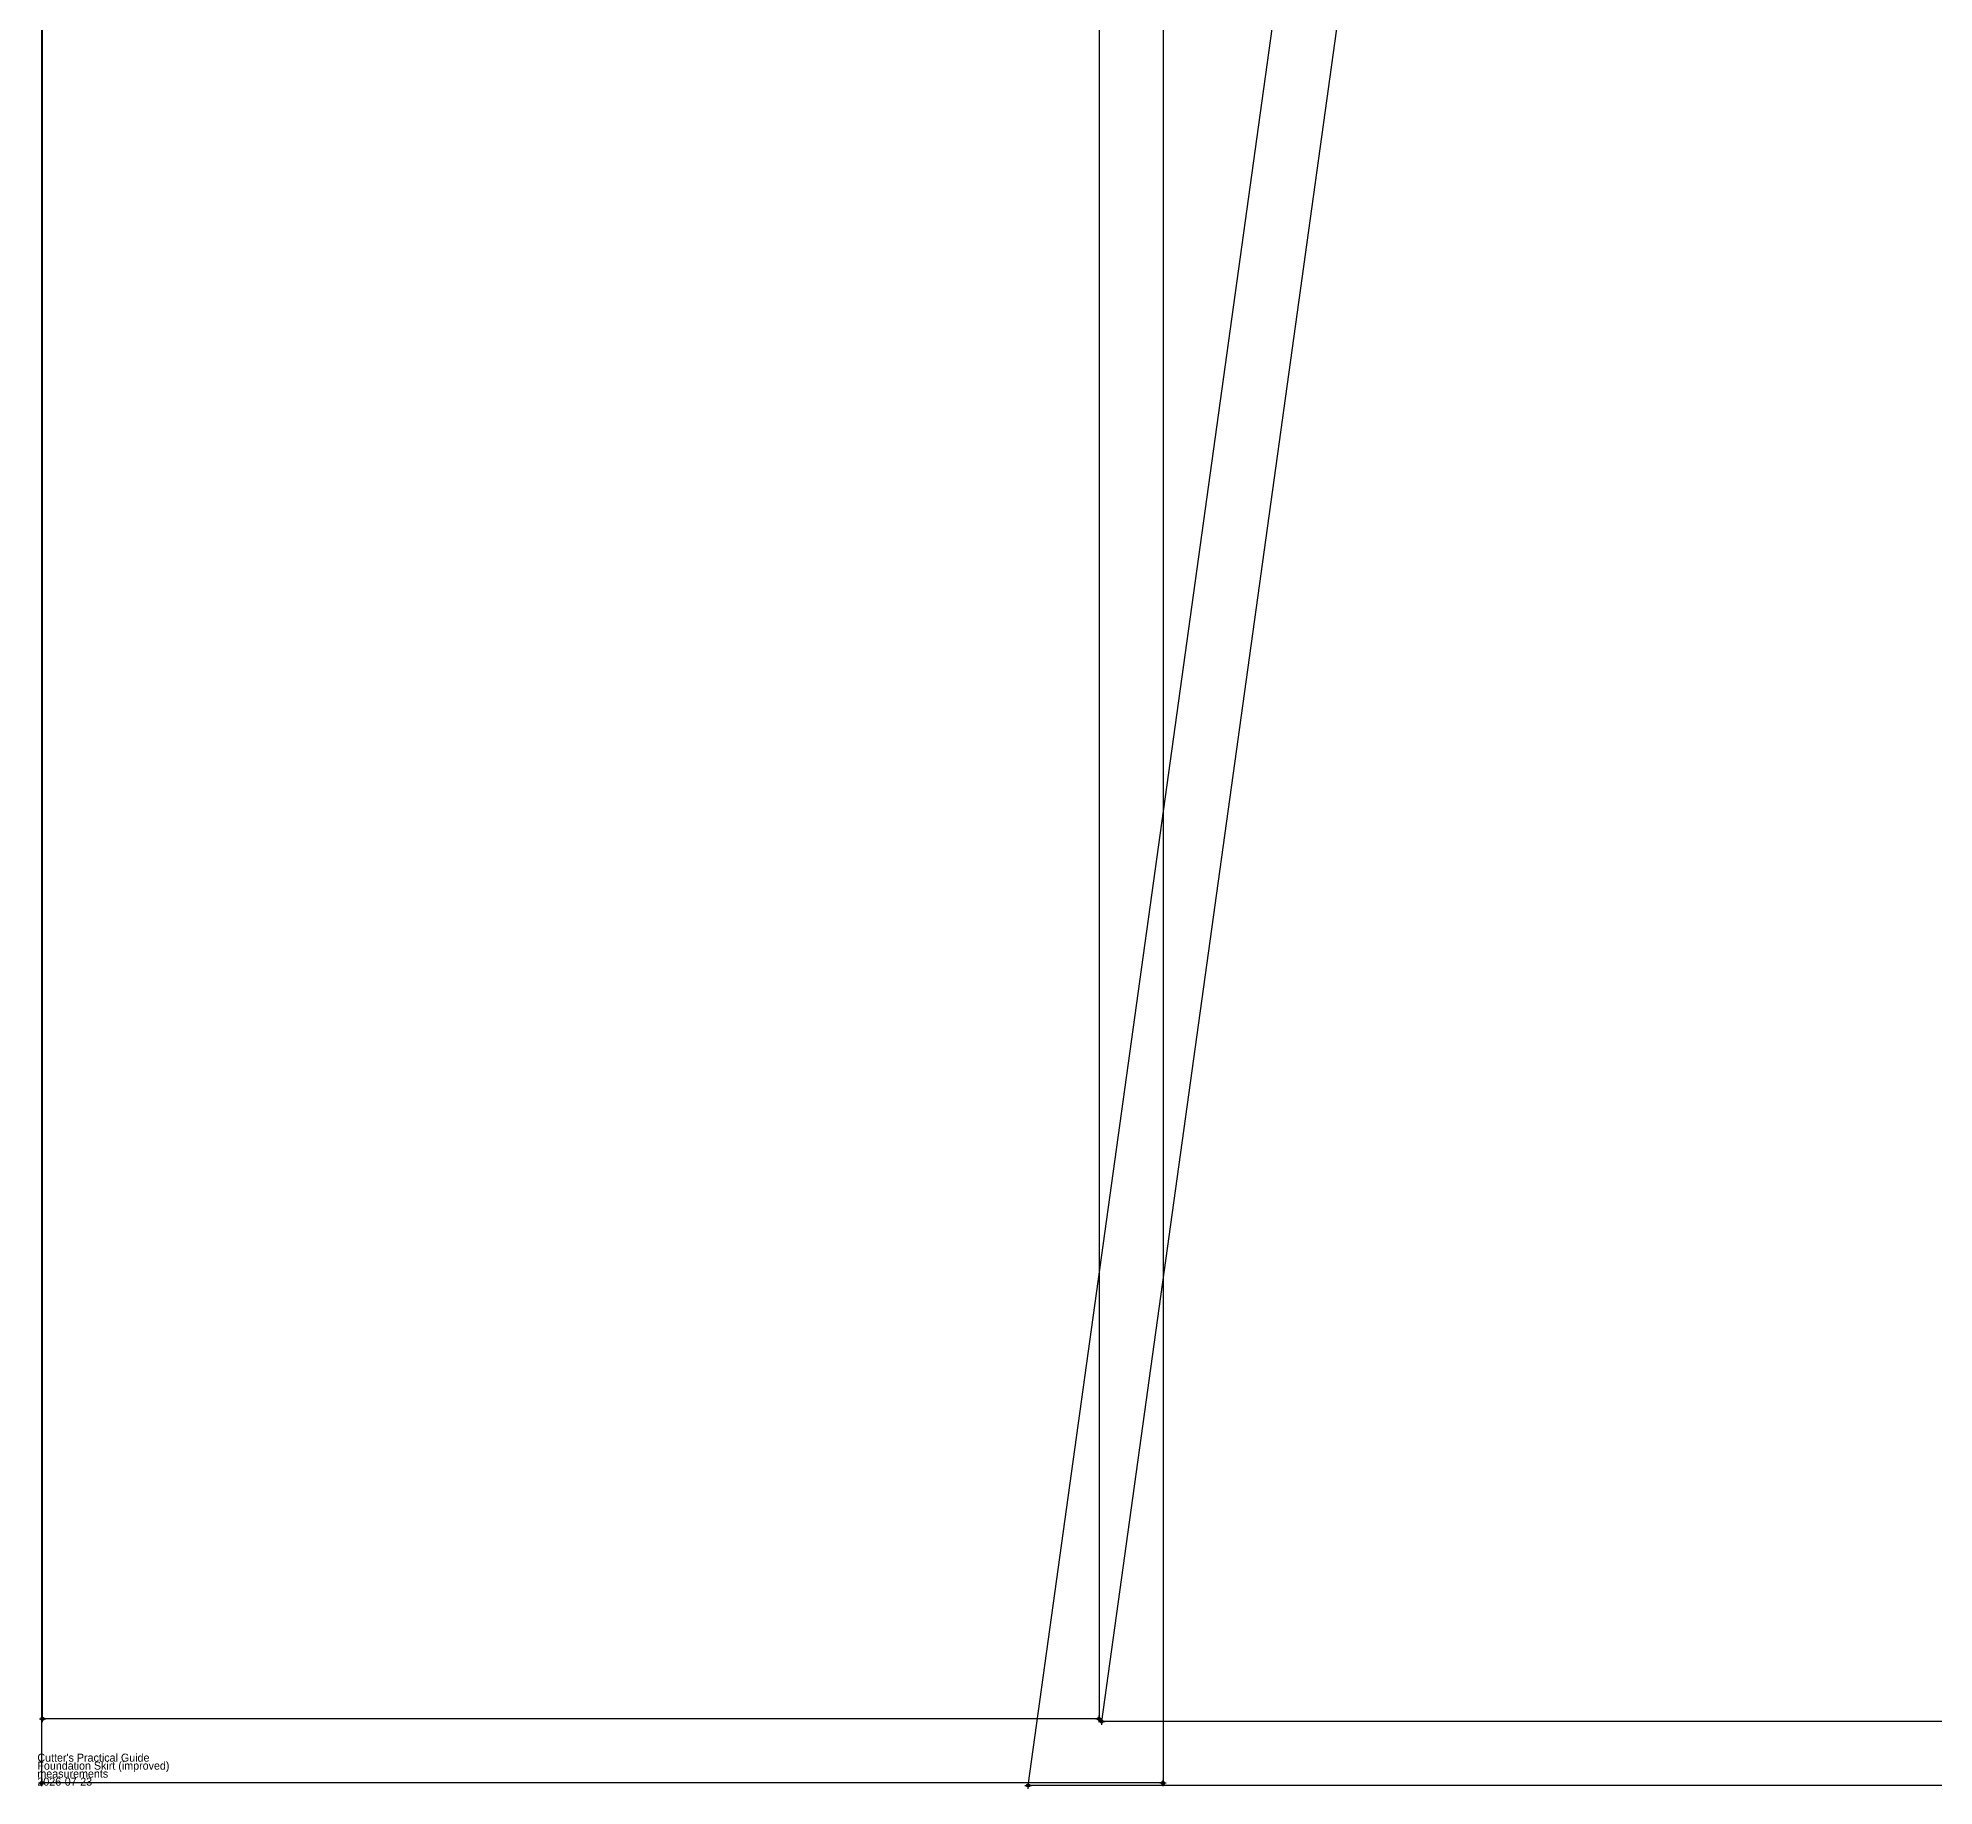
# Model space of a CAD drawing. Extents: x 0 to 1185, y -1 to 1092.
# Drawn here: x 0 to 592, y 0 to 546 of the extents above; entities that cross this region are included whole.
import ezdxf

# ---------------------------------------------------------------- set-up
doc = ezdxf.new("R2010")
doc.units = 0
doc.header["$PDMODE"] = 34
for name, color, linetype in [('1', 250, 'CONTINUOUS'), ('14', 250, 'CONTINUOUS'), ('15', 250, 'CONTINUOUS'), ('2', 250, 'CONTINUOUS'), ('3', 250, 'CONTINUOUS'), ('7', 250, 'CONTINUOUS'), ('84', 250, 'CONTINUOUS'), ('87', 250, 'CONTINUOUS')]:
    doc.layers.add(name, color=color, linetype=linetype)
doc.styles.add('YU GOTHIC UI', font='YU GOTHIC UI')
doc.styles.add('YU GOTHIC UI_BOLD', font='YU GOTHIC UI')

# ---------------------------------------------------------------- blocks, each defined once
blk = doc.blocks.new('FRONT_AND_SIDE')
at = {"layer": '1'}
blk.add_lwpolyline([(456.7, 1060.04), (556.65, 1060.04), (599.41, 925.89), (642.16, 1060.04), (739.31, 1060.04), (782.07, 925.89), (824.83, 1060.04), (925.36, 1060.04), (926.36, 1050.56), (927.74, 1063.65), (952.18, 1059.11), (958.29, 1057.7), (966.67, 1055.23), (980.1, 1050.02), (991.84, 1045.27), (997.37, 1043.47), (1001.16, 1042.46), (1005.33, 1041.58), (1009.93, 1040.86), (1015.09, 1040.28), (1021.22, 1040.06), (1183.72, 0.04), (309.48, 0.04), (456.7, 1060.04)], close=True, dxfattribs=at)
at = {"layer": '14'}
blk.add_lwpolyline([(1180.36, 20.04), (332.45, 20.04), (474.11, 1040.04), (474.11, 1040.04), (542.03, 1040.04), (599.41, 860.04)], dxfattribs=at)
at = {"layer": '2'}
for p in [(332.45, 20.04), (309.48, 0.04)]:
    blk.add_point(p, dxfattribs=at)
at = {"layer": '84'}
blk.add_lwpolyline([(456.7, 1060.04), (556.65, 1060.04), (599.41, 925.89), (642.16, 1060.04), (739.31, 1060.04), (782.07, 925.89), (824.83, 1060.04), (925.36, 1060.04), (926.36, 1050.56), (927.74, 1063.65), (952.18, 1059.11), (958.29, 1057.7), (966.67, 1055.23), (980.1, 1050.02), (991.84, 1045.27), (997.37, 1043.47), (1001.16, 1042.46), (1005.33, 1041.58), (1009.93, 1040.86), (1015.09, 1040.28), (1021.22, 1040.06), (1183.72, 0.04), (309.48, 0.04), (456.7, 1060.04)], close=True, dxfattribs=at)
at = {"layer": '87'}
blk.add_lwpolyline([(1180.36, 20.04), (332.45, 20.04), (474.11, 1040.04), (474.11, 1040.04), (542.03, 1040.04), (599.41, 860.04)], dxfattribs=at)
at = {"layer": '1', "flags": 2}
blk.add_attdef('Dependency', (309.48, 0.04), '', height=3, dxfattribs=at)
blk.add_attdef('Dependency', (309.48, 0.04), '', height=3, dxfattribs=at)
blk.add_attdef('Dependency', (309.48, 0.04), '', height=3, dxfattribs=at)
blk = doc.blocks.new('BACK')
at = {"layer": '1'}
blk.add_lwpolyline([(1.38, 1090.87), (11.32, 1090.77), (32.09, 1090.55), (54.31, 1089.96), (77.66, 1089.1), (101.81, 1087.99), (126.45, 1086.63), (151.28, 1085.03), (175.99, 1083.21), (200.24, 1081.18), (223.75, 1078.96), (246.19, 1076.54), (267.27, 1073.94), (286.71, 1071.17), (304.23, 1068.21), (319.6, 1065.06), (329.56, 1062.51), (335.58, 1060.68), (351.61, 1055.03), (351.61, 0.87), (1.38, 0.87), (1.38, 1090.87)], close=True, dxfattribs=at)
at = {"layer": '14'}
blk.add_lwpolyline([(1.61, 1070.87), (11.15, 1070.85), (31.68, 1070.55), (53.68, 1069.97), (76.83, 1069.12), (100.79, 1068.01), (125.26, 1066.66), (149.91, 1065.08), (174.42, 1063.27), (198.47, 1061.26), (221.73, 1059.06), (243.89, 1056.67), (264.63, 1054.12), (283.63, 1051.41), (300.56, 1048.55), (315.1, 1045.57), (324.16, 1043.25), (329.34, 1041.67), (331.61, 1040.87), (331.61, 20.87), (1.61, 20.87), (1.61, 1070.87)], close=True, dxfattribs=at)
at = {"layer": '2'}
for p in [(1.38, 1090.87), (1.38, 1090.87), (1.61, 1070.87), (1.61, 1070.87), (351.61, 1055.03), (331.61, 1040.87), (1.61, 20.87), (331.61, 20.87), (1.38, 0.87), (351.61, 0.87)]:
    blk.add_point(p, dxfattribs=at)
at = {"layer": '3'}
for p in [(11.32, 1090.77), (32.09, 1090.55), (54.31, 1089.96), (77.66, 1089.1), (101.81, 1087.99), (126.45, 1086.63), (151.28, 1085.03), (175.99, 1083.21), (200.24, 1081.18), (223.75, 1078.96), (246.19, 1076.54), (267.27, 1073.94), (11.15, 1070.85), (31.68, 1070.55), (53.68, 1069.97), (76.83, 1069.12), (100.79, 1068.01), (125.26, 1066.66), (286.71, 1071.17), (304.23, 1068.21), (149.91, 1065.08), (174.42, 1063.27), (198.47, 1061.26), (319.6, 1065.06), (329.56, 1062.51), (335.58, 1060.68), (221.73, 1059.06), (243.89, 1056.67), (264.63, 1054.12), (283.63, 1051.41), (300.56, 1048.55), (315.1, 1045.57), (324.16, 1043.25), (329.34, 1041.67)]:
    blk.add_point(p, dxfattribs=at)
at = {"layer": '7'}
blk.add_line((1.61, 20.87), (1.61, 1070.87), dxfattribs=at)
at = {"layer": '84'}
blk.add_lwpolyline([(1.38, 1090.87), (11.32, 1090.77), (32.09, 1090.55), (54.31, 1089.96), (77.66, 1089.1), (101.81, 1087.99), (126.45, 1086.63), (151.28, 1085.03), (175.99, 1083.21), (200.24, 1081.18), (223.75, 1078.96), (246.19, 1076.54), (267.27, 1073.94), (286.71, 1071.17), (304.23, 1068.21), (319.6, 1065.06), (329.56, 1062.51), (335.58, 1060.68), (351.61, 1055.03), (351.61, 0.87), (1.38, 0.87), (1.38, 1090.87)], close=True, dxfattribs=at)
at = {"layer": '87'}
blk.add_lwpolyline([(1.61, 1070.87), (11.15, 1070.85), (31.68, 1070.55), (53.68, 1069.97), (76.83, 1069.12), (100.79, 1068.01), (125.26, 1066.66), (149.91, 1065.08), (174.42, 1063.27), (198.47, 1061.26), (221.73, 1059.06), (243.89, 1056.67), (264.63, 1054.12), (283.63, 1051.41), (300.56, 1048.55), (315.1, 1045.57), (324.16, 1043.25), (329.34, 1041.67), (331.61, 1040.87), (331.61, 20.87), (1.61, 20.87), (1.61, 1070.87)], close=True, dxfattribs=at)
at = {"layer": '1'}
for s, height, style, p in [('B', 2.12, 'YU GOTHIC UI_BOLD', (167.17, 958.84)), ('Fabric, Cut 1 on fold', 1.0583, 'YU GOTHIC UI', (160.16, 952.93)), ('back', 1.323, 'YU GOTHIC UI_BOLD', (165.85, 955.76))]:
    blk.add_text(s, height=height, dxfattribs=dict(at, style=style)).set_placement(p)
at = {"layer": '15'}
blk.add_text('back', height=2.5, dxfattribs=at).set_placement((176.5, 548.37))

msp = doc.modelspace()

# ---------------------------------------------------------------- block references
at = {"layer": '1'}
for name in ['BACK', 'FRONT_AND_SIDE']:
    msp.add_blockref(name, (0, 0), dxfattribs=at)

# ---------------------------------------------------------------- texts
for s, p in [("Cutter's Practical Guide", (0, 7.5)), ('Foundation Skirt (improved)', (0, 5)), ('2026-07-23', (0, 0)), ('measurements', (0, 2.5))]:
    msp.add_text(s, height=2.5, dxfattribs=at).set_placement(p)

doc.saveas('drawing.dxf')
